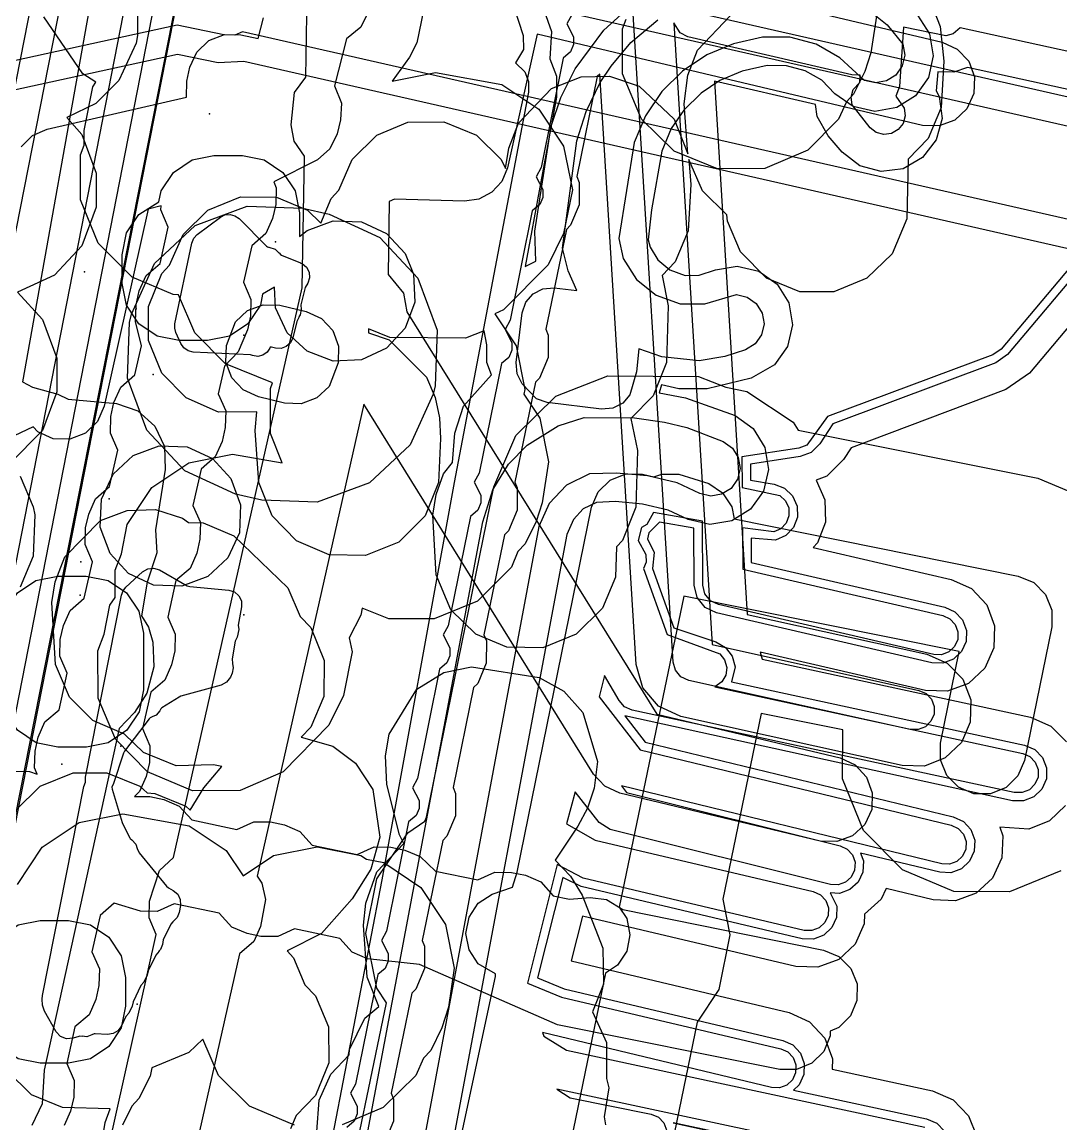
# Model space of a CAD drawing. Header units: metres. Extents: x 3158 to 3711, y 9867 to 11440.
# Drawn here: x 3372.68 to 3409.1, y 10773.66 to 10812.29 of the extents above; entities that cross this region are included whole.
import ezdxf

# ---------------------------------------------------------------- set-up
doc = ezdxf.new("R2010")
doc.units = ezdxf.units.M
for name, color, linetype in [('AI_GREENING_EXCLUSIONS', 1, 'Continuous'), ('AI_GREENING_LAWN', 82, 'Continuous'), ('AI_GREENING_REJECTED', 6, 'Continuous')]:
    doc.layers.add(name, color=color, linetype=linetype)

msp = doc.modelspace()

# ---------------------------------------------------------------- linework, layer by layer
at = {"layer": 'AI_GREENING_EXCLUSIONS'}
for points in [[(3371.815, 10832.081), (3373.05, 10831.367), (3374.173, 10830.488), (3375.165, 10829.462), (3376.18, 10828.008), (3376.835, 10826.661), (3377.287, 10825.232), (3377.527, 10823.753), (3377.543, 10822.168), (3377.351, 10821.183), (3377.351, 10821.071), (3376.553, 10817.062), (3376.545, 10817.043), (3376.358, 10816.082), (3376.105, 10815.432), (3375.639, 10814.904), (3375.022, 10814.572), (3374.291, 10814.332), (3367.826, 10781.475)], [(3372.467, 10830.554), (3373.484, 10829.764), (3374.381, 10828.841), (3375.318, 10827.501), (3375.911, 10826.279), (3376.319, 10824.982), (3376.534, 10823.64), (3376.545, 10822.237), (3376.37, 10821.345), (3376.37, 10821.266), (3375.573, 10817.258), (3375.567, 10817.244), (3375.377, 10816.277), (3375.251, 10815.952), (3375.018, 10815.689), (3374.709, 10815.522), (3373.423, 10815.099), (3366.845, 10781.668)], [(3366, 10761.048), (3368.913, 10775.19), (3377.904, 10821.14), (3378.435, 10822.69), (3379.095, 10823.943), (3379.923, 10825.09), (3380.905, 10826.11), (3382.021, 10826.982), (3383.273, 10827.701), (3384.657, 10828.244), (3386.106, 10828.578), (3387.316, 10828.688), (3388.434, 10828.664), (3389.483, 10828.528), (3400.736, 10826.013), (3409.945, 10824.145)], [(3366.979, 10760.846), (3369.893, 10774.994), (3378.886, 10820.952), (3379.339, 10822.262), (3379.929, 10823.392), (3380.672, 10824.428), (3381.554, 10825.349), (3382.556, 10826.138), (3383.685, 10826.789), (3384.936, 10827.284), (3386.247, 10827.588), (3387.422, 10827.694), (3389.27, 10827.551), (3400.527, 10825.034), (3409.741, 10823.166)], [(3366.369, 10781.838), (3373.556, 10818.364), (3373.779, 10818.906), (3374.192, 10819.32), (3374.732, 10819.545), (3375.317, 10819.547), (3375.858, 10819.324), (3376.273, 10818.911), (3376.418, 10818.562), (3376.794, 10818.926), (3377.338, 10819.14), (3377.924, 10819.13), (3378.46, 10818.897), (3378.867, 10818.476), (3379.082, 10817.931), (3379.071, 10817.346), (3378.66, 10815.818), (3363.198, 10737.231)], [(3370.934, 10818.482), (3380.75, 10816.429), (3381.477, 10816.117), (3381.609, 10815.981), (3451.259, 10800.157)], [(3370.73, 10817.504), (3380.545, 10815.451), (3380.909, 10815.295), (3381.132, 10815.064), (3451.037, 10799.182)], [(3372.499, 10816.052), (3373.958, 10815.998), (3375.263, 10815.395), (3376.222, 10814.363), (3376.73, 10813.009), (3376.73, 10811.821), (3376.676, 10811.55), (3376.073, 10810.245), (3375.263, 10809.435), (3374.244, 10808.952), (3374.776, 10808.347), (3375.284, 10806.993), (3375.284, 10805.805), (3374.776, 10804.451), (3373.817, 10803.419), (3372.516, 10802.818), (3373.393, 10801.869), (3373.901, 10800.515), (3373.901, 10799.327), (3373.393, 10797.973), (3372.25, 10796.817)], [(3391.197, 10814.846), (3404.939, 10811.589), (3405.471, 10811.346), (3405.87, 10810.917), (3406.074, 10810.368), (3406.053, 10809.783), (3405.809, 10809.251), (3405.381, 10808.853), (3404.832, 10808.649), (3404.247, 10808.67), (3390.743, 10811.87), (3389.698, 10807.183), (3389.501, 10806.706), (3389.154, 10806.324), (3388.698, 10806.082), (3388.187, 10806.01), (3385.736, 10806.087), (3385.554, 10806), (3385.512, 10803.439), (3386.049, 10802.79), (3386.174, 10802.137), (3394.94, 10788.036), (3401.358, 10786.501), (3401.889, 10786.257), (3402.287, 10785.827), (3402.49, 10785.278), (3402.468, 10784.693), (3402.223, 10784.162), (3401.794, 10783.764), (3401.245, 10783.561), (3400.66, 10783.583), (3393.643, 10785.262), (3393.115, 10785.504), (3392.718, 10785.928), (3384.658, 10798.893), (3380.92, 10782.347), (3381.085, 10782.11), (3381.211, 10781.539), (3381.043, 10780.592), (3380.805, 10780.057), (3380.305, 10779.625), (3375.929, 10760.256)], [(3372.084, 10756.592), (3377.382, 10780.301), (3377.135, 10780.886), (3377.15, 10781.471), (3377.495, 10782.555), (3377.993, 10783.006), (3382.503, 10802.971), (3382.581, 10807.59), (3382.219, 10808.112), (3382.115, 10808.688), (3382.231, 10809.819), (3382.627, 10810.363), (3382.7, 10814.723)], [(3418.596, 10809.239), (3405.565, 10812.089), (3405.331, 10811.885), (3405.069, 10811.809), (3403.586, 10812.111), (3403.443, 10810.032), (3403.311, 10809.689), (3403.604, 10809.272), (3403.638, 10809.001), (3403.567, 10808.738), (3403.4, 10808.521), (3403.163, 10808.386), (3402.892, 10808.351), (3402.629, 10808.422), (3402.412, 10808.589), (3401.784, 10809.391), (3401.749, 10809.662), (3401.821, 10809.926), (3402.05, 10810.178), (3402.068, 10810.436), (3401.775, 10810.437), (3396.025, 10811.776), (3395.75, 10811.909), (3395.529, 10812.26), (3396.87, 10790.469), (3404.125, 10788.864), (3404.375, 10788.755), (3404.564, 10788.557), (3404.663, 10788.303), (3404.657, 10788.03), (3404.547, 10787.78), (3404.35, 10787.591), (3404.095, 10787.492), (3403.822, 10787.498), (3396.053, 10789.216), (3395.782, 10789.341), (3395.587, 10789.569), (3395.505, 10789.856), (3394.002, 10814.29)], [(3375.209, 10813.733), (3372.701, 10799.682), (3373.048, 10799.491), (3373.937, 10799.251), (3374.294, 10799.076), (3375.987, 10798.917), (3376.74, 10798.659), (3377.332, 10798.128), (3377.671, 10797.408), (3377.702, 10796.613), (3377.357, 10794.487), (3377.4, 10793.69), (3377.061, 10792.655), (3376.87, 10791.478), (3377.118, 10791.075), (3377.264, 10790.551), (3377.301, 10789.684), (3377.057, 10788.763), (3376.626, 10788.092), (3376.085, 10787.533), (3373.451, 10775.553), (3373.385, 10774.372), (3373.025, 10773.615)], [(3390.654, 10813.617), (3391.242, 10811.957), (3391.185, 10810.999), (3391.42, 10810.393), (3391.42, 10809.657), (3390.314, 10803.723), (3390.698, 10803.911), (3390.655, 10804.957), (3391.234, 10808.642), (3391.573, 10809.647), (3392.075, 10810.653), (3393.072, 10812.008), (3394.288, 10813.113)], [(3404.507, 10813.066), (3404.868, 10812.137), (3405.001, 10810.92), (3404.907, 10809.294), (3404.454, 10808.21), (3403.751, 10807.486), (3403.696, 10805.397), (3403.181, 10804.165), (3402.304, 10803.31), (3401.139, 10802.84), (3399.951, 10802.84), (3398.786, 10803.31), (3397.864, 10804.232), (3397.411, 10805.316), (3397.394, 10805.534), (3396.532, 10806.379), (3396.054, 10807.48), (3396.125, 10806.597), (3396.031, 10804.971), (3395.578, 10803.887), (3395.124, 10803.411), (3395.338, 10802.346), (3395.273, 10800.354), (3394.803, 10799.189), (3394.028, 10798.393), (3394.263, 10797.279), (3394.198, 10795.287), (3393.728, 10794.122), (3393.525, 10793.897), (3393.483, 10792.835), (3393.03, 10791.751), (3392.108, 10790.829), (3390.943, 10790.359), (3389.674, 10790.376), (3388.59, 10790.829), (3387.713, 10791.684), (3387.198, 10792.916), (3387.083, 10795.006), (3387.2, 10795.733), (3387.461, 10796.457), (3387.775, 10796.856), (3387.848, 10797.881), (3388.159, 10798.828), (3388.159, 10798.828), (3389.134, 10799.923), (3388.971, 10800.354), (3388.971, 10800.983), (3388.881, 10801.471), (3388.229, 10801.214), (3385.574, 10801.236), (3384.825, 10801.534), (3384.825, 10801.396), (3385.551, 10801.147), (3386.861, 10799.842), (3387.161, 10799.132), (3387.316, 10798.413), (3387.355, 10797.696), (3387.278, 10796.151), (3386.808, 10794.986), (3385.886, 10794.064), (3384.721, 10793.594), (3383.452, 10793.611), (3382.301, 10794.109), (3381.446, 10794.986), (3380.976, 10796.151), (3380.848, 10797.97), (3380.913, 10798.627), (3379.573, 10798.622), (3378.432, 10799.114), (3377.583, 10799.982), (3377.116, 10801.135), (3377.116, 10802.322), (3377.583, 10803.476), (3377.855, 10803.767), (3378.323, 10804.849), (3379.19, 10805.698), (3380.344, 10806.165), (3381.601, 10806.151), (3382.685, 10805.698), (3383.156, 10805.246), (3383.514, 10806.103), (3383.787, 10806.394), (3384.254, 10807.477), (3385.122, 10808.325), (3386.205, 10808.779), (3387.462, 10808.793), (3388.616, 10808.325), (3389.483, 10807.477), (3389.633, 10807.155), (3389.748, 10807.869), (3390.087, 10808.744), (3391.247, 10809.966), (3392.277, 10810.373), (3393.271, 10810.4), (3394.321, 10810.048), (3395.545, 10808.889), (3396.017, 10807.677), (3395.889, 10809.43), (3396.019, 10810.428), (3396.358, 10811.303), (3397.518, 10812.525)], [(3386.756, 10812.694), (3386.526, 10811.567), (3386.266, 10811.056), (3385.653, 10810.216), (3387.179, 10810.52), (3389.504, 10810.103), (3390.802, 10809.236), (3391.669, 10807.938), (3391.973, 10806.408), (3391.669, 10804.877), (3391.125, 10803.781), (3389.554, 10802.2), (3389.258, 10802.06), (3390.005, 10800.941), (3390.31, 10799.411), (3390.277, 10799.247), (3390.835, 10798.412), (3391.14, 10796.881), (3390.918, 10795.44), (3390.706, 10794.785), (3390.314, 10793.996), (3390.065, 10793.728), (3389.836, 10793.179), (3388.649, 10791.992), (3387.126, 10791.372), (3385.543, 10791.372), (3384.602, 10791.749), (3384.552, 10791.501), (3384.151, 10790.71), (3384.25, 10790.213), (3383.945, 10788.683), (3383.44, 10787.644), (3381.83, 10786.005), (3380.322, 10785.358), (3378.661, 10785.343), (3377.075, 10786.005), (3375.952, 10787.149), (3375.347, 10788.594), (3375.332, 10790.255), (3375.557, 10790.833), (3375.76, 10791.856), (3375.939, 10792.124), (3375.939, 10793.073), (3376.164, 10793.651), (3376.367, 10794.674), (3377.235, 10795.972), (3378.532, 10796.839), (3380.063, 10797.144), (3381.804, 10796.843), (3381.392, 10797.869), (3381.392, 10799.452), (3381.458, 10799.651), (3379.817, 10800.314), (3378.737, 10801.394), (3378.162, 10802.729), (3377.979, 10802.745), (3376.535, 10803.349), (3375.348, 10804.536), (3374.728, 10806.058), (3374.728, 10807.642), (3374.852, 10807.978), (3374.852, 10808.491), (3375.156, 10810.022), (3375.266, 10810.186), (3374.807, 10810.478), (3373.449, 10812.472)], [(3384.812, 10812.644), (3384.56, 10812.117), (3384.056, 10811.701), (3383.635, 10810.055), (3383.879, 10809.449), (3383.848, 10808.865), (3383.724, 10808.38), (3383.471, 10807.852), (3383.036, 10807.461), (3381.509, 10806.694), (3381.59, 10806.482), (3381.575, 10805.897), (3381.464, 10805.409), (3381.226, 10804.875), (3380.734, 10804.446), (3380.445, 10803.17), (3380.705, 10802.57), (3380.689, 10801.985), (3380.579, 10801.498), (3380.251, 10800.732), (3379.78, 10800.234), (3379.559, 10799.258), (3379.819, 10798.659), (3379.804, 10798.074), (3379.693, 10797.586), (3379.455, 10797.051), (3378.962, 10796.622), (3378.673, 10795.346), (3378.933, 10794.747), (3378.918, 10794.162), (3378.808, 10793.674), (3378.569, 10793.14), (3378.077, 10792.711), (3377.788, 10791.435), (3378.048, 10790.836), (3378.032, 10790.25), (3377.922, 10789.763), (3377.684, 10789.228), (3377.191, 10788.799), (3376.902, 10787.523), (3377.162, 10786.924), (3377.147, 10786.339), (3377.036, 10785.851), (3376.798, 10785.317), (3376.617, 10785.144), (3377.163, 10785.139), (3377.652, 10785.036), (3378.191, 10784.807), (3378.628, 10784.321), (3380.207, 10783.991), (3380.802, 10784.26), (3381.388, 10784.254), (3381.877, 10784.152), (3382.415, 10783.922), (3382.852, 10783.437), (3384.432, 10783.106), (3385.027, 10783.375), (3385.612, 10783.37), (3386.101, 10783.267), (3386.64, 10783.038), (3387.172, 10782.532), (3388.656, 10782.221), (3389.251, 10782.491), (3389.836, 10782.485), (3390.326, 10782.382), (3390.864, 10782.153), (3391.301, 10781.667), (3391.879, 10781.546), (3392.594, 10781.604), (3393.175, 10781.536), (3393.745, 10781.177), (3400.779, 10779.76), (3401.319, 10779.535), (3401.732, 10779.12), (3401.955, 10778.579), (3401.953, 10777.994), (3401.728, 10777.454), (3401.313, 10777.041), (3401.015, 10776.918), (3401.015, 10776.75), (3400.79, 10776.209), (3400.375, 10775.797), (3399.834, 10775.574), (3399.248, 10775.575), (3391.455, 10777.145), (3386.609, 10779.255), (3384.792, 10779.455), (3384.254, 10779.684), (3383.817, 10780.17), (3382.237, 10780.5), (3381.642, 10780.231), (3381.057, 10780.237), (3380.568, 10780.339), (3380.029, 10780.569), (3379.592, 10781.054), (3378.013, 10781.385), (3377.418, 10781.115), (3376.833, 10781.121), (3375.913, 10781.407), (3375.42, 10780.976), (3375.131, 10779.7), (3375.391, 10779.101), (3375.375, 10778.516), (3375.265, 10778.028), (3375.027, 10777.493), (3374.534, 10777.064), (3374.245, 10775.788), (3374.505, 10775.189), (3374.49, 10774.604), (3374.379, 10774.116), (3374.155, 10773.612)], [(3389.919, 10812.832), (3390.249, 10811.817), (3390.26, 10811.328), (3389.982, 10810.859), (3390.304, 10810.551), (3390.437, 10810.208), (3390.437, 10809.84), (3387.833, 10796.149), (3385.294, 10782.22), (3380.1, 10755.302)], [(3391.96, 10812.549), (3391.784, 10812.227), (3392.019, 10811.775), (3392.018, 10811.502), (3391.913, 10811.25), (3391.652, 10811.03), (3390.876, 10807.194), (3390.7, 10806.871), (3390.935, 10806.42), (3390.934, 10806.147), (3390.829, 10805.895), (3390.568, 10805.675), (3389.792, 10801.839), (3389.616, 10801.516), (3389.851, 10801.064), (3389.85, 10800.791), (3389.745, 10800.539), (3389.485, 10800.319), (3388.708, 10796.484), (3388.532, 10796.161), (3388.767, 10795.709), (3388.767, 10795.436), (3388.661, 10795.184), (3388.401, 10794.964), (3387.624, 10791.128), (3387.448, 10790.806), (3387.683, 10790.354), (3387.683, 10790.081), (3387.577, 10789.829), (3387.317, 10789.609), (3386.54, 10785.773), (3386.364, 10785.451), (3386.6, 10784.999), (3386.599, 10784.726), (3386.493, 10784.474), (3386.233, 10784.254), (3385.456, 10780.418), (3385.28, 10780.095), (3385.516, 10779.644), (3385.515, 10779.37), (3385.409, 10779.118), (3385.149, 10778.899), (3384.372, 10775.063), (3384.196, 10774.74), (3384.432, 10774.288), (3384.431, 10774.015), (3384.325, 10773.763), (3384.065, 10773.543)], [(3404.077, 10812.538), (3404.494, 10811.879), (3404.627, 10811.11), (3404.455, 10810.348), (3404.006, 10809.711), (3403.346, 10809.294), (3402.577, 10809.161), (3401.816, 10809.332), (3401.178, 10809.782), (3400.722, 10810.253), (3400.131, 10810.581), (3399.478, 10810.755), (3398.802, 10810.764), (3397.928, 10810.568), (3397.139, 10810.24), (3396.49, 10809.805), (3395.884, 10809.203), (3395.441, 10808.559), (3395.107, 10807.772), (3394.749, 10805.705), (3394.627, 10804.664), (3394.697, 10804.406), (3394.968, 10803.957), (3395.394, 10803.606), (3395.931, 10803.413), (3396.415, 10803.421), (3396.987, 10803.609), (3397.757, 10803.738), (3398.517, 10803.562), (3399.152, 10803.109), (3399.566, 10802.447), (3399.694, 10801.677), (3399.518, 10800.917), (3399.065, 10800.282), (3398.24, 10799.807), (3396.702, 10799.44), (3395.702, 10799.44), (3395.102, 10799.573), (3395.021, 10799.29), (3395.946, 10799.125), (3397.678, 10798.497), (3398.313, 10798.044), (3398.726, 10797.382), (3398.854, 10796.612), (3398.677, 10795.852), (3398.224, 10795.217), (3397.562, 10794.804), (3396.792, 10794.676), (3396.032, 10794.852), (3395.333, 10795.176), (3394.431, 10795.396), (3393.484, 10795.484), (3392.815, 10795.45), (3392.358, 10795.231), (3392.014, 10794.849), (3391.779, 10794.324), (3387.534, 10771.726)], [(3402.189, 10812.845), (3403.015, 10812.198), (3403.561, 10811.519), (3403.627, 10811.135), (3403.542, 10810.754), (3403.317, 10810.435), (3402.987, 10810.227), (3402.602, 10810.16), (3402.222, 10810.246), (3401.351, 10811.044), (3400.519, 10811.514), (3399.597, 10811.758), (3398.642, 10811.762), (3397.624, 10811.531), (3396.686, 10811.141), (3395.835, 10810.573), (3395.115, 10809.856), (3394.539, 10809.01), (3394.145, 10808.074), (3393.601, 10804.706), (3393.75, 10804.009), (3394.222, 10803.267), (3394.916, 10802.714), (3395.751, 10802.417), (3396.613, 10802.411), (3397.726, 10802.738), (3398.106, 10802.651), (3398.424, 10802.424), (3398.63, 10802.093), (3398.695, 10801.708), (3398.607, 10801.328), (3398.38, 10801.01), (3398.049, 10800.804), (3397.323, 10800.564), (3396.418, 10800.42), (3395.111, 10800.554), (3394.301, 10800.834), (3394.222, 10800.036), (3393.993, 10799.229), (3393.738, 10798.933), (3393.39, 10798.757), (3393.001, 10798.728), (3391.093, 10798.961), (3390.722, 10799.083), (3390.209, 10799.616), (3390.033, 10799.965), (3390.004, 10800.354), (3390.217, 10802.104), (3390.339, 10802.475), (3390.594, 10802.77), (3390.942, 10802.946), (3391.331, 10802.975), (3391.331, 10802.975), (3392.125, 10802.878), (3391.821, 10803.577), (3391.63, 10804.364), (3392.132, 10808.133), (3392.455, 10809.161), (3392.951, 10810.17), (3393.331, 10810.749), (3394.029, 10811.571), (3394.971, 10812.374)], [(3402.657, 10812.652), (3402.436, 10811.211), (3402.224, 10810.556), (3401.832, 10809.766), (3401.583, 10809.498), (3401.31, 10808.886), (3400.23, 10807.806), (3398.722, 10807.158), (3397.061, 10807.143), (3395.538, 10807.763), (3394.394, 10808.886), (3393.731, 10810.472), (3393.731, 10812.055), (3393.855, 10812.392)], [(3450.575, 10796.006), (3380.413, 10811.945), (3380.139, 10811.837), (3379.755, 10811.841), (3378.12, 10812.179), (3363.315, 10808.944)], [(3372.648, 10807.917), (3373.042, 10808.314), (3373.555, 10808.539), (3378.446, 10809.662), (3378.459, 10810.219), (3378.568, 10810.707), (3378.804, 10811.242), (3379.227, 10811.646), (3379.772, 10811.858), (3380.356, 10811.845), (3380.962, 10811.711), (3381.149, 10812.443)], [(3450.353, 10795.031), (3380.461, 10810.909), (3379.552, 10810.862), (3378.126, 10811.157), (3364.152, 10808.104)], [(3418.279, 10807.977), (3405.824, 10810.701), (3405.344, 10810.535), (3404.782, 10810.55), (3404.724, 10809.882), (3404.836, 10809.686), (3404.935, 10808.912), (3404.731, 10808.159), (3404.254, 10807.542), (3403.577, 10807.153), (3402.803, 10807.054), (3402.05, 10807.258), (3401.432, 10807.735), (3400.94, 10808.3), (3400.552, 10808.977), (3400.497, 10809.4), (3396.957, 10810.225), (3398.108, 10791.527), (3404.405, 10790.134), (3405.12, 10789.82), (3405.66, 10789.256), (3405.943, 10788.529), (3405.926, 10787.749), (3405.612, 10787.035), (3405.049, 10786.495), (3404.322, 10786.212), (3403.542, 10786.228), (3395.772, 10787.947), (3394.997, 10788.305), (3394.441, 10788.955), (3394.208, 10789.776), (3392.935, 10810.467), (3392.847, 10810.381), (3392.126, 10806.877), (3392.211, 10806.669), (3392.209, 10805.889), (3391.907, 10805.169), (3391.763, 10805.026), (3391.042, 10801.522), (3391.127, 10801.314), (3391.125, 10800.533), (3390.824, 10799.813), (3390.68, 10799.67), (3389.958, 10796.167), (3390.043, 10795.959), (3390.041, 10795.178), (3389.74, 10794.458), (3389.596, 10794.315), (3388.874, 10790.812), (3388.959, 10790.603), (3388.957, 10789.823), (3388.656, 10789.103), (3388.512, 10788.96), (3387.79, 10785.457), (3387.875, 10785.248), (3387.873, 10784.468), (3387.572, 10783.748), (3387.428, 10783.605), (3386.706, 10780.101), (3386.791, 10779.893), (3386.789, 10779.113), (3386.488, 10778.393), (3386.344, 10778.25), (3385.622, 10774.746), (3385.708, 10774.538), (3385.705, 10773.757), (3385.404, 10773.037)], [(3412.844, 10807.76), (3407.003, 10800.827), (3406.715, 10800.623), (3400.922, 10798.471), (3400.189, 10797.461), (3399.917, 10797.358), (3397.918, 10797.05), (3397.925, 10795.98), (3399.252, 10795.697), (3399.45, 10795.509), (3399.561, 10795.259), (3399.568, 10794.986), (3399.47, 10794.731), (3399.282, 10794.533), (3399.032, 10794.422), (3397.936, 10794.558), (3397.946, 10793.112), (3404.962, 10791.486), (3405.211, 10791.373), (3405.398, 10791.174), (3405.494, 10790.919), (3405.486, 10790.646), (3405.373, 10790.397), (3405.174, 10790.21), (3404.919, 10790.113), (3404.646, 10790.122), (3397.092, 10791.873), (3396.813, 10792.008), (3396.62, 10792.249), (3396.55, 10792.55), (3396.534, 10794.8), (3394.819, 10795.096), (3394.59, 10794.684), (3394.395, 10794.577), (3394.278, 10794.113), (3394.552, 10793.633), (3394.559, 10793.36), (3394.472, 10793.132), (3395.3, 10790.818), (3397.145, 10790.146), (3397.313, 10789.931), (3397.385, 10789.667), (3397.351, 10789.396), (3397.216, 10789.159), (3396.969, 10788.983), (3407.764, 10786.655), (3408.015, 10786.546), (3408.205, 10786.35), (3408.305, 10786.096), (3408.301, 10785.823), (3408.192, 10785.572), (3407.996, 10785.382), (3407.742, 10785.282), (3407.469, 10785.286), (3394.069, 10788.176), (3393.806, 10788.293), (3393.613, 10788.506), (3393.096, 10789.387), (3392.91, 10788.642), (3394.355, 10786.78), (3405.257, 10784.141), (3405.505, 10784.027), (3405.69, 10783.826), (3405.784, 10783.569), (3405.773, 10783.296), (3405.658, 10783.049), (3405.457, 10782.864), (3405.201, 10782.77), (3404.928, 10782.781), (3393.693, 10785.517), (3393.872, 10785.289), (3401.361, 10783.416), (3401.608, 10783.299), (3401.792, 10783.097), (3401.884, 10782.84), (3401.871, 10782.567), (3401.754, 10782.32), (3401.552, 10782.137), (3401.294, 10782.044), (3401.022, 10782.058), (3393.299, 10783.989), (3392.918, 10784.236), (3392.077, 10785.31), (3391.773, 10784.191), (3392.77, 10783.615), (3400.422, 10781.815), (3400.671, 10781.702), (3400.857, 10781.502), (3400.953, 10781.246), (3400.943, 10780.973), (3400.83, 10780.725), (3400.63, 10780.538), (3400.374, 10780.443), (3400.101, 10780.452), (3392.349, 10782.276), (3391.441, 10782.766), (3390.401, 10778.606), (3391.596, 10778.111), (3399.28, 10776.303), (3399.528, 10776.19), (3399.715, 10775.991), (3399.81, 10775.735), (3399.801, 10775.462), (3399.688, 10775.213), (3399.488, 10775.027), (3399.232, 10774.931), (3398.959, 10774.941), (3390.928, 10776.873), (3390.969, 10776.742), (3391.769, 10776.248), (3404.332, 10773.553)], [(3412.956, 10807.427), (3407.233, 10800.634), (3406.821, 10800.342), (3401.105, 10798.203), (3400.647, 10797.502), (3400.351, 10797.209), (3399.962, 10797.062), (3398.22, 10796.793), (3398.224, 10796.233), (3399.048, 10796.091), (3399.412, 10795.95), (3399.695, 10795.682), (3399.854, 10795.325), (3399.863, 10794.935), (3399.723, 10794.571), (3399.455, 10794.288), (3399.098, 10794.13), (3398.238, 10794.201), (3398.244, 10793.351), (3405.029, 10791.778), (3405.385, 10791.617), (3405.652, 10791.333), (3405.79, 10790.968), (3405.778, 10790.578), (3405.617, 10790.222), (3405.333, 10789.955), (3404.968, 10789.817), (3404.578, 10789.83), (3397.024, 10791.581), (3396.626, 10791.773), (3396.35, 10792.118), (3396.25, 10792.548), (3396.236, 10794.547), (3395.025, 10794.756), (3394.656, 10794.385), (3394.603, 10794.174), (3394.845, 10793.699), (3394.789, 10793.136), (3395.534, 10791.056), (3397.003, 10790.566), (3397.342, 10790.373), (3397.581, 10790.065), (3397.684, 10789.688), (3397.557, 10789.163), (3407.827, 10786.948), (3408.185, 10786.793), (3408.457, 10786.513), (3408.6, 10786.15), (3408.594, 10785.76), (3408.439, 10785.402), (3408.159, 10785.13), (3407.796, 10784.987), (3407.406, 10784.993), (3393.811, 10787.97), (3394.527, 10787.047), (3405.328, 10784.433), (3405.682, 10784.269), (3405.946, 10783.982), (3406.081, 10783.616), (3406.065, 10783.226), (3405.901, 10782.872), (3405.614, 10782.608), (3405.247, 10782.473), (3404.858, 10782.489), (3402.081, 10783.161), (3402.181, 10782.884), (3402.162, 10782.494), (3401.995, 10782.141), (3401.706, 10781.879), (3401.338, 10781.748), (3401.015, 10781.763), (3401.249, 10781.295), (3401.235, 10780.905), (3401.073, 10780.55), (3400.788, 10780.283), (3400.423, 10780.147), (3400.033, 10780.16), (3392.28, 10781.984), (3391.636, 10782.307), (3390.755, 10778.784), (3391.689, 10778.397), (3399.348, 10776.596), (3399.703, 10776.434), (3399.97, 10776.148), (3400.106, 10775.783), (3400.093, 10775.393), (3399.931, 10775.038), (3399.727, 10774.847), (3404.395, 10773.846), (3404.753, 10773.691), (3405.025, 10773.411)], [(3413.328, 10806.317), (3407.998, 10799.989), (3407.173, 10799.406), (3401.751, 10797.363), (3401.483, 10796.955), (3400.893, 10796.368), (3400.525, 10796.229), (3400.829, 10795.545), (3400.849, 10794.765), (3400.569, 10794.037), (3400.414, 10793.874), (3405.255, 10792.752), (3405.967, 10792.431), (3406.501, 10791.862), (3406.777, 10791.132), (3406.752, 10790.352), (3406.431, 10789.641), (3405.862, 10789.107), (3405.132, 10788.831), (3404.352, 10788.855), (3398.562, 10790.198), (3398.628, 10789.955), (3408.038, 10787.926), (3408.754, 10787.615), (3409.297, 10787.055)], [(3372.419, 10786.029), (3372.939, 10786.024), (3373.206, 10785.923), (3373.12, 10786.149), (3373.135, 10786.734), (3373.245, 10787.222), (3373.483, 10787.757), (3373.976, 10788.186), (3374.265, 10789.462), (3374.005, 10790.061), (3374.021, 10790.646), (3374.131, 10791.134), (3374.369, 10791.668), (3374.862, 10792.097), (3375.151, 10793.373), (3374.891, 10793.973), (3374.906, 10794.558), (3375.017, 10795.045), (3375.255, 10795.58), (3375.748, 10796.009), (3376.036, 10797.285), (3375.777, 10797.884), (3375.792, 10798.469), (3375.902, 10798.957), (3376.14, 10799.492), (3376.633, 10799.921), (3376.865, 10800.943), (3376.662, 10801.796), (3376.678, 10802.381), (3376.788, 10802.869), (3377.026, 10803.403), (3377.519, 10803.832), (3377.808, 10805.108), (3377.548, 10805.708), (3377.552, 10805.854), (3377.099, 10805.735), (3375.559, 10798.826), (3375.322, 10798.29), (3374.899, 10797.886), (3374.353, 10797.675), (3373.768, 10797.688), (3373.233, 10797.925), (3373.064, 10798.102), (3372.407, 10797.784)], [(3383.904, 10770.438), (3385.459, 10777.915), (3385.117, 10778.427), (3384.736, 10780.34), (3385.117, 10782.253), (3386.2, 10783.876), (3386.804, 10784.278), (3386.862, 10784.416), (3389.22, 10795.994), (3389.99, 10797.802), (3391.397, 10799.173), (3393.223, 10799.896), (3396.394, 10799.873), (3397.356, 10799.492), (3398.092, 10799.345), (3399.715, 10798.262), (3399.896, 10797.99), (3408.299, 10796.298), (3410.103, 10795.544)], [(3384.296, 10770.741), (3388.833, 10794.776), (3389.184, 10795.895), (3389.739, 10796.79), (3390.395, 10797.464), (3391.473, 10798.133), (3392.391, 10798.425), (3394.148, 10798.42), (3394.148, 10798.42), (3395.205, 10798.265), (3395.983, 10798.074), (3397.266, 10797.586), (3397.584, 10797.359), (3397.79, 10797.028), (3397.854, 10796.643), (3397.766, 10796.263), (3397.539, 10795.946), (3397.208, 10795.739), (3396.823, 10795.675), (3396.443, 10795.763), (3395.646, 10796.134), (3394.604, 10796.389), (3393.507, 10796.484), (3392.58, 10796.454), (3391.774, 10796.058), (3391.157, 10795.415), (3390.796, 10794.606), (3386.37, 10770.946)], [(3372.617, 10796.377), (3373.07, 10795.294), (3373.125, 10795.023), (3373.07, 10793.564), (3372.617, 10792.481)], [(3387.33, 10769.726), (3389.277, 10778.838), (3389.277, 10778.931), (3388.675, 10779.279), (3388.35, 10779.766), (3388.236, 10780.34), (3388.35, 10780.914), (3388.675, 10781.401), (3389.162, 10781.726), (3389.875, 10781.96), (3390.036, 10782.487), (3392.646, 10795.282), (3392.877, 10795.824), (3393.299, 10796.235), (3393.847, 10796.452), (3394.437, 10796.441), (3394.828, 10796.346), (3395.108, 10796.442), (3395.702, 10796.442), (3396.753, 10796.112), (3397.24, 10795.787), (3397.565, 10795.3), (3397.65, 10794.872), (3407.608, 10792.867), (3408.149, 10792.641), (3408.562, 10792.224), (3408.784, 10791.681), (3408.781, 10791.095), (3407.821, 10786.41), (3407.594, 10785.87), (3407.178, 10785.459), (3406.636, 10785.238), (3406.05, 10785.241), (3405.511, 10785.468), (3405.1, 10785.885), (3404.879, 10786.427), (3404.882, 10787.012), (3405.54, 10790.223), (3395.88, 10792.168), (3393.611, 10781.267), (3393.878, 10780.868), (3393.992, 10780.294), (3393.878, 10779.72), (3393.553, 10779.233), (3393.13, 10778.951), (3382.519, 10727.444)], [(3372.448, 10784.659), (3373.315, 10785.508), (3374.469, 10785.975), (3375.656, 10785.975), (3376.81, 10785.508), (3377.068, 10785.268), (3377.338, 10785.254), (3378.421, 10784.801), (3378.577, 10784.663), (3379.048, 10785.448), (3379.687, 10786.198), (3379.39, 10786.252), (3378.088, 10786.22), (3376.935, 10786.687), (3376.276, 10787.327), (3375.159, 10787.812), (3374.348, 10788.622), (3373.85, 10789.772), (3373.718, 10791.944), (3373.835, 10792.671), (3374.174, 10793.546), (3375.433, 10794.825), (3376.364, 10795.175), (3377.359, 10795.201), (3378.307, 10794.901), (3378.513, 10794.751), (3379.024, 10794.737), (3380.107, 10794.283), (3381.998, 10792.461), (3382.433, 10791.454), (3382.803, 10791.065), (3383.271, 10789.912), (3383.256, 10788.654), (3382.803, 10787.571), (3382.471, 10787.22), (3383.573, 10786.908), (3384.37, 10786.313), (3384.976, 10785.386), (3385.219, 10783.718), (3384.903, 10782.598), (3384.254, 10781.56), (3383.173, 10780.341), (3381.972, 10779.735), (3382.199, 10779.489), (3382.596, 10778.54), (3382.966, 10778.151), (3383.419, 10777.068), (3383.433, 10775.81), (3382.966, 10774.657), (3382.286, 10773.959), (3382.093, 10773.496)], [(3383.01, 10773.395), (3383.094, 10774.499), (3383.505, 10775.405), (3384.15, 10776.084), (3384.16, 10776.278), (3384.702, 10777.371), (3385.194, 10777.785), (3384.782, 10778.811), (3384.654, 10780.63), (3384.734, 10781.405), (3385.123, 10782.503), (3386.066, 10783.496), (3385.916, 10783.803), (3385.467, 10785.57), (3385.417, 10786.575), (3385.546, 10787.334), (3386.521, 10788.905), (3387.462, 10789.489), (3388.436, 10789.692), (3390.81, 10789.32), (3391.677, 10788.831), (3392.336, 10788.086), (3392.85, 10786.367), (3392.741, 10785.434), (3392.503, 10784.737), (3392.169, 10784.103), (3391.367, 10782.916), (3391.91, 10782.347), (3392.323, 10781.685), (3393.039, 10779.826), (3393.061, 10778.57), (3392.68, 10777.59), (3393.166, 10776.526), (3393.168, 10775.253), (3393.25, 10774.935), (3393.091, 10773.914), (3393.138, 10773.63)], [(3409.105, 10782.537), (3407.298, 10781.801), (3405.348, 10781.813), (3403.55, 10782.57), (3402.178, 10783.957), (3401.442, 10785.764), (3401.452, 10787.476), (3398.598, 10788.051), (3397.244, 10781.542), (3397.492, 10780.294), (3397.111, 10778.381), (3396.348, 10777.238), (3386.652, 10730.17)], [(3409.261, 10784.833), (3408.701, 10784.29), (3407.975, 10784.003), (3406.96, 10784.066), (3407.069, 10783.77), (3407.037, 10782.991), (3406.709, 10782.283), (3406.135, 10781.754), (3405.402, 10781.485), (3404.622, 10781.517), (3402.973, 10781.916), (3402.798, 10781.546), (3402.221, 10781.022), (3402.209, 10780.676), (3401.885, 10779.965), (3401.314, 10779.433), (3400.584, 10779.16), (3399.804, 10779.187), (3392.326, 10780.946), (3391.934, 10779.378), (3399.577, 10777.569), (3400.288, 10777.245), (3400.82, 10776.675), (3401.093, 10775.944), (3401.081, 10775.58), (3404.605, 10774.824), (3405.321, 10774.514), (3405.865, 10773.954), (3406.153, 10773.229)], [(3372.521, 10782.065), (3373.389, 10783.363), (3374.686, 10784.23), (3376.217, 10784.534), (3378.542, 10784.118), (3379.839, 10783.251), (3380.432, 10782.364), (3381.501, 10783.078), (3383.032, 10783.383), (3384.562, 10783.078), (3384.762, 10782.945), (3385.364, 10782.825), (3386.662, 10781.958), (3387.529, 10780.66), (3387.834, 10779.13), (3387.627, 10777.759), (3387.4, 10777.034), (3387.008, 10776.244), (3386.759, 10775.976), (3386.487, 10775.364), (3385.343, 10774.241), (3383.898, 10773.636)], [(3382.237, 10773.621), (3380.651, 10774.284), (3379.571, 10775.364), (3379.02, 10776.642), (3378.528, 10776.171), (3377.228, 10775.628), (3377.171, 10775.344), (3376.779, 10774.554), (3376.53, 10774.286), (3376.2, 10773.617)], [(3375.48, 10772.994), (3375.597, 10773.721), (3375.77, 10774.2), (3374.096, 10774.236), (3373.013, 10774.69), (3372.145, 10775.539)], [(3404.039, 10772.184), (3391.431, 10774.888), (3391.898, 10774.581), (3394.74, 10774.009), (3394.992, 10773.904), (3395.185, 10773.71), (3395.289, 10773.419)], [(3403.976, 10771.891), (3395.504, 10773.708), (3402.305, 10772.22)]]:
    msp.add_lwpolyline(points, dxfattribs=at)
for points in [[(3379.405, 10807.609), (3380.405, 10807.609), (3381.17, 10807.457), (3381.819, 10807.023), (3382.253, 10806.374), (3382.405, 10805.609), (3382.405, 10804.77), (3382.675, 10804.988), (3383.592, 10805.329), (3384.578, 10805.29), (3385.46, 10804.881), (3386.107, 10804.182), (3386.409, 10803.459), (3386.449, 10802.473), (3386.107, 10801.556), (3385.46, 10800.857), (3384.578, 10800.448), (3383.592, 10800.409), (3382.675, 10800.75), (3381.976, 10801.397), (3381.567, 10802.279), (3381.528, 10803), (3381.11, 10802.749), (3381.034, 10802.367), (3380.6, 10801.718), (3379.951, 10801.285), (3379.186, 10801.133), (3378.186, 10801.133), (3377.421, 10801.285), (3376.772, 10801.718), (3376.338, 10802.367), (3376.186, 10803.133), (3376.186, 10804.133), (3376.338, 10804.898), (3376.772, 10805.547), (3377.481, 10805.992), (3377.557, 10806.374), (3377.991, 10807.023), (3378.64, 10807.457), (3379.405, 10807.609)], [(3386.551, 10803.316), (3387.233, 10801.488), (3387.165, 10799.539), (3387.096, 10799.247), (3386.286, 10797.472), (3384.859, 10796.142), (3383.031, 10795.459), (3381.081, 10795.528), (3380.161, 10795.745), (3378.386, 10796.555), (3377.056, 10797.982), (3376.374, 10799.81), (3376.443, 10801.759), (3376.512, 10802.051), (3377.321, 10803.826), (3378.749, 10805.156), (3380.576, 10805.839), (3382.526, 10805.77), (3383.446, 10805.553), (3385.221, 10804.743), (3386.551, 10803.316)], [(3383.758, 10800.342), (3383.446, 10799.518), (3383.018, 10799.119), (3382.47, 10798.914), (3381.885, 10798.935), (3380.965, 10799.152), (3380.432, 10799.395), (3380.033, 10799.823), (3379.828, 10800.371), (3379.849, 10800.956), (3380.161, 10801.78), (3380.589, 10802.179), (3381.137, 10802.384), (3381.722, 10802.364), (3382.643, 10802.146), (3383.175, 10801.904), (3383.574, 10801.475), (3383.779, 10800.927), (3383.758, 10800.342)], [(3378.473, 10797.398), (3379.355, 10796.989), (3380.002, 10796.29), (3380.343, 10795.373), (3380.304, 10794.387), (3379.895, 10793.506), (3379.196, 10792.858), (3378.279, 10792.517), (3377.292, 10792.556), (3376.411, 10792.965), (3375.764, 10793.664), (3375.422, 10794.581), (3375.462, 10795.568), (3375.871, 10796.449), (3376.57, 10797.096), (3377.487, 10797.438), (3378.473, 10797.398)], [(3376.346, 10792.285), (3376.779, 10791.636), (3376.932, 10790.871), (3376.937, 10789.878), (3376.937, 10788.878), (3376.785, 10788.112), (3376.351, 10787.464), (3375.702, 10787.03), (3374.937, 10786.878), (3373.937, 10786.878), (3373.171, 10787.03), (3372.523, 10787.464), (3372.089, 10788.112), (3371.937, 10788.878), (3371.932, 10790.871), (3372.084, 10791.636), (3372.517, 10792.285), (3373.166, 10792.719), (3373.932, 10792.871), (3374.932, 10792.871), (3375.697, 10792.719), (3376.346, 10792.285)], [(3375.723, 10780.21), (3376.157, 10779.562), (3376.309, 10778.796), (3376.309, 10777.796), (3376.157, 10777.031), (3375.723, 10776.382), (3375.074, 10775.948), (3374.309, 10775.796), (3373.309, 10775.796), (3372.543, 10775.948), (3371.895, 10776.382), (3371.461, 10777.031), (3371.309, 10777.796), (3371.309, 10778.796), (3371.461, 10779.562), (3371.895, 10780.21), (3372.543, 10780.644), (3373.309, 10780.796), (3374.309, 10780.796), (3375.074, 10780.644), (3375.723, 10780.21)]]:
    msp.add_lwpolyline(points, close=True, dxfattribs=at)
at = {"layer": 'AI_GREENING_LAWN'}
msp.add_lwpolyline([(3372.525, 10830.645), (3372.719, 10830.641), (3385.946, 10827.761), (3386.123, 10827.684), (3386.258, 10827.546), (3386.331, 10827.367), (3386.33, 10827.174), (3386.256, 10826.996), (3386.121, 10826.858), (3385.943, 10826.783), (3385.159, 10826.617), (3385.106, 10826.6), (3383.204, 10825.719), (3383.15, 10825.685), (3381.584, 10824.394), (3381.545, 10824.353), (3380.52, 10823.011), (3380.491, 10822.962), (3379.685, 10821.171), (3379.667, 10821.117), (3360.871, 10725.885)], dxfattribs=at)
for points in [[(3381.772, 10804.126), (3382.443, 10803.852), (3382.441, 10803.846), (3382.497, 10803.829), (3382.65, 10803.702), (3382.741, 10803.527), (3382.757, 10803.33), (3382.696, 10803.141), (3382.609, 10802.988), (3382.456, 10802.377), (3382.46, 10802.212), (3382.429, 10802.024), (3382.389, 10801.959), (3382.395, 10801.956), (3382.309, 10801.795), (3382.168, 10801.225), (3382.086, 10801.05), (3381.943, 10800.919), (3381.761, 10800.852), (3381.568, 10800.859), (3381.426, 10800.892), (3381.384, 10800.894), (3381.372, 10800.866), (3381.268, 10800.718), (3381.117, 10800.616), (3380.941, 10800.574), (3380.761, 10800.599), (3380.685, 10800.624), (3378.68, 10800.721), (3378.501, 10800.763), (3378.35, 10800.867), (3378.246, 10801.019), (3378.073, 10801.413), (3378.033, 10801.563), (3378.041, 10801.717), (3378.633, 10804.544), (3378.701, 10804.711), (3378.823, 10804.842), (3379.636, 10805.449), (3379.795, 10805.529), (3379.971, 10805.547), (3380.144, 10805.503), (3380.289, 10805.401), (3381.248, 10804.438), (3381.282, 10804.413), (3381.323, 10804.403), (3381.336, 10804.402), (3381.557, 10804.329), (3381.685, 10804.201), (3381.689, 10804.205), (3381.74, 10804.146), (3381.772, 10804.126)], [(3374.905, 10785.823), (3376.167, 10792.207), (3376.221, 10792.354), (3376.318, 10792.478), (3376.906, 10793.022), (3377.086, 10793.129), (3377.294, 10793.152), (3377.494, 10793.089), (3378.465, 10792.534), (3378.565, 10792.503), (3379.929, 10792.379), (3380.125, 10792.318), (3380.281, 10792.184), (3380.369, 10791.998), (3380.375, 10791.792), (3380.26, 10791.152), (3380.275, 10790.993), (3380.227, 10790.729), (3380.157, 10790.584), (3380.045, 10789.965), (3380.06, 10789.801), (3380.084, 10789.658), (3380.043, 10789.471), (3379.984, 10789.333), (3379.853, 10789.155), (3379.659, 10789.05), (3378.252, 10788.659), (3378.186, 10788.63), (3377.58, 10788.25), (3377.55, 10788.223), (3377.511, 10788.153), (3377.377, 10788), (3377.243, 10787.937), (3377.245, 10787.933), (3377.167, 10787.899), (3377.137, 10787.871), (3376.276, 10786.728), (3376.239, 10786.658), (3375.87, 10785.566), (3375.823, 10785.483), (3375.827, 10785.47), (3375.837, 10785.399), (3376.188, 10784.234), (3376.204, 10784.193), (3376.454, 10783.699), (3376.476, 10783.669), (3376.53, 10783.628), (3376.665, 10783.476), (3376.713, 10783.325), (3376.78, 10783.167), (3377.739, 10782.001), (3377.813, 10781.94), (3377.976, 10781.852), (3378.136, 10781.717), (3378.226, 10781.529), (3378.232, 10781.32), (3378.188, 10781.083), (3378.118, 10780.906), (3377.989, 10780.769), (3377.971, 10780.756), (3377.894, 10780.664), (3377.629, 10780.118), (3377.6, 10779.955), (3377.531, 10779.778), (3377.478, 10779.722), (3377.483, 10779.718), (3377.365, 10779.578), (3377.101, 10779.032), (3377.072, 10778.875), (3376.955, 10778.634), (3376.849, 10778.513), (3376.573, 10777.947), (3376.544, 10777.789), (3376.427, 10777.548), (3376.321, 10777.427), (3376.155, 10777.086), (3376.038, 10776.931), (3375.872, 10776.832), (3375.68, 10776.804), (3375.244, 10776.826), (3375.203, 10776.821), (3375.129, 10776.784), (3375.126, 10776.79), (3374.953, 10776.721), (3374.788, 10776.738), (3374.786, 10776.727), (3374.705, 10776.742), (3374.665, 10776.736), (3374.469, 10776.671), (3374.243, 10776.65), (3374.032, 10776.731), (3373.878, 10776.898), (3373.464, 10777.622), (3373.4, 10777.835), (3373.385, 10778.04), (3373.393, 10778.172), (3374.841, 10785.499), (3374.904, 10785.649), (3374.905, 10785.823)]]:
    msp.add_lwpolyline(points, close=True, dxfattribs=at)
at = {"layer": 'AI_GREENING_REJECTED'}
for p in [(3379.25, 10809.07), (3381.56, 10804.59), (3374.87, 10803.54), (3376.68, 10802.24), (3380.46, 10801.32), (3377.28, 10799.94), (3375.73, 10795.58), (3374.74, 10793.37), (3374.72, 10792.2), (3380.45, 10791.51), (3376.14, 10786.91), (3374.08, 10786.28), (3376.71, 10777.86)]:
    msp.add_point(p, dxfattribs=at)

doc.saveas('drawing.dxf')
